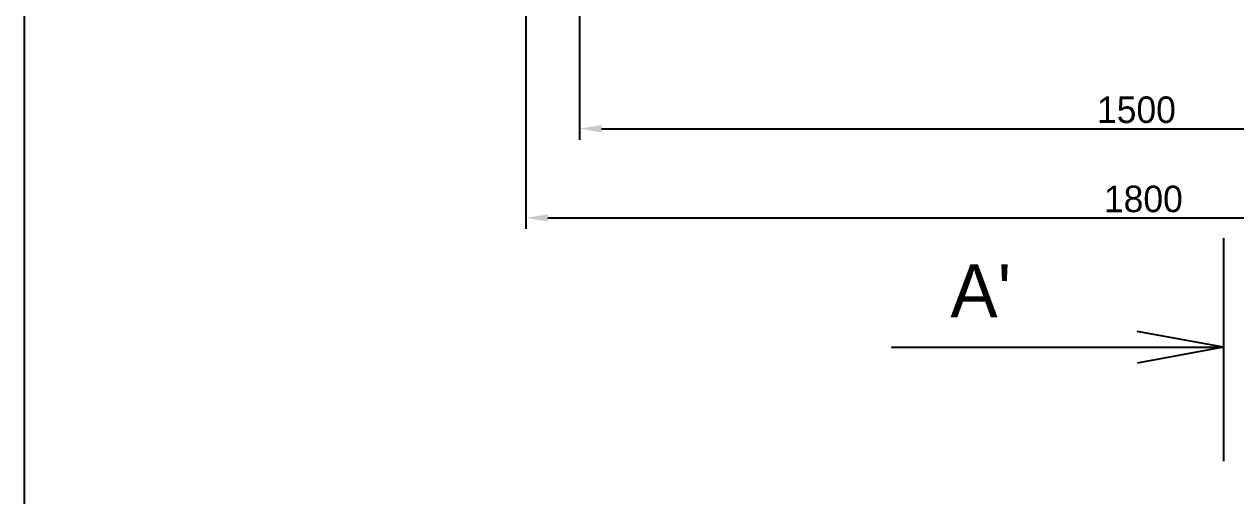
# Model space of a CAD drawing. Header units: millimetres. Extents: x 98 to 2594, y -386 to 324.
# Drawn here: x 97.6 to 234.6, y 11 to 64.3 of the extents above; entities that cross this region are included whole.
import ezdxf

# ---------------------------------------------------------------- set-up
doc = ezdxf.new("R2010")
doc.units = ezdxf.units.MM
doc.dimstyles.new('ISO-25', dxfattribs={"dimtxt": 2.5, "dimasz": 2.5, "dimexe": 1.25, "dimexo": 0.625, "dimtad": 1, "dimtxsty": 'Standard', "dimcen": 2.5, "dimadec": 0, "dimazin": 0, "dimtfac": 1, "dimtmove": 0, "dimatfit": 3, "dimfxl": 0, "dimarcsym": 0})

# ---------------------------------------------------------------- blocks, each defined once
blk = doc.blocks.new('*D19')
at = {"color": 0, "lineweight": -2}
for p, q in [((160.4095547575434, 72.61064020102253), (160.4095547575434, 51.24588396963941)), ((286.4134339959974, 72.61064020102253), (286.4134339959974, 51.24588396963941)), ((162.9095547575434, 52.49588396963941), (283.9134339959974, 52.49588396963941))]:
    blk.add_line(p, q, dxfattribs=at)
at = {"color": 0}
for points in [[(162.9095547575434, 52.91255063630607), (162.9095547575434, 52.07921730297274), (160.4095547575434, 52.49588396963941)], [(283.9134339959974, 52.91255063630607), (283.9134339959974, 52.07921730297274), (286.4134339959974, 52.49588396963941)]]:
    blk.add_solid(points, dxfattribs=at)
at = {"layer": 'Defpoints', "color": 0}
for p in [(160.4095547575434, 73.23564020102253), (286.4134339959974, 73.23564020102253), (286.4134339959974, 52.49588396963941)]:
    blk.add_point(p, dxfattribs=at)
at = {"color": 0, "lineweight": 0, "insert": (223.411494376769, 54.62088396963941), "char_height": 3, "attachment_point": 5}
blk.add_mtext('1500', dxfattribs=at)
blk = doc.blocks.new('*D20')
at = {"color": 0, "lineweight": -2}
for p, q in [((154.3417612892117, 72.61064020102253), (154.3417612892117, 41.15468262469267)), ((294.0481250062585, 72.61064020102253), (294.0481250062585, 41.15468262469267)), ((156.8417612892117, 42.40468262469267), (291.5481250062585, 42.40468262469267))]:
    blk.add_line(p, q, dxfattribs=at)
at = {"color": 0}
for points in [[(156.8417612892117, 42.82134929135933), (156.8417612892117, 41.988015958026), (154.3417612892117, 42.40468262469267)], [(291.5481250062585, 42.82134929135933), (291.5481250062585, 41.988015958026), (294.0481250062585, 42.40468262469267)]]:
    blk.add_solid(points, dxfattribs=at)
at = {"layer": 'Defpoints', "color": 0}
for p in [(154.3417612892117, 73.23564020102253), (294.0481250062585, 73.23564020102253), (294.0481250062585, 42.40468262469267)]:
    blk.add_point(p, dxfattribs=at)
at = {"color": 0, "lineweight": 0, "insert": (224.1949431477351, 44.52968262469267), "char_height": 3, "attachment_point": 5}
blk.add_mtext('1800', dxfattribs=at)

msp = doc.modelspace()

# ---------------------------------------------------------------- linework, layer by layer
for p, q in [((97.59226898397583, 230.0115401982165), (97.59226898397583, -385.7867923253435)), ((233.2452845747088, 40.10918643720152), (233.2452845747088, 14.89397778395505)), ((233.2452845747088, 27.76524034657177), (223.4936079464366, 29.55288712746915)), ((195.7152933352588, 27.76524034657177), (233.2452845747088, 27.76524034657177)), ((233.2452845747088, 27.76524034657177), (223.4936079464366, 25.9775935656744))]:
    msp.add_line(p, q)

# ---------------------------------------------------------------- texts
msp.add_text("А'", height=6).set_placement((202.3608853949988, 31.15773676547406))

# ---------------------------------------------------------------- dimensions: what is measured, and where the dimension line sits
at = {"color": 7, "lineweight": 0}
for base, p1, p2, text, picture, middle in [((294.0481250062585, 42.40468262469267), (154.3417612892117, 73.23564020102253), (294.0481250062585, 73.23564020102253), '1800', '*D20', (224.1949431477351, 42.40468262469267)), ((286.4134339959974, 52.49588396963941), (160.4095547575434, 73.23564020102253), (286.4134339959974, 73.23564020102253), '1500', '*D19', (223.411494376769, 52.49588396963941))]:
    dim = msp.add_linear_dim(base=base, p1=p1, p2=p2, text=text, dimstyle='ISO-25', override={"dimtxt": 3, "dimadec": 4}, dxfattribs=at)
    dim.commit()
    dim.dimension.update_dxf_attribs({"geometry": picture, "text_midpoint": middle, "dimtype": 160})

doc.saveas('drawing.dxf')
